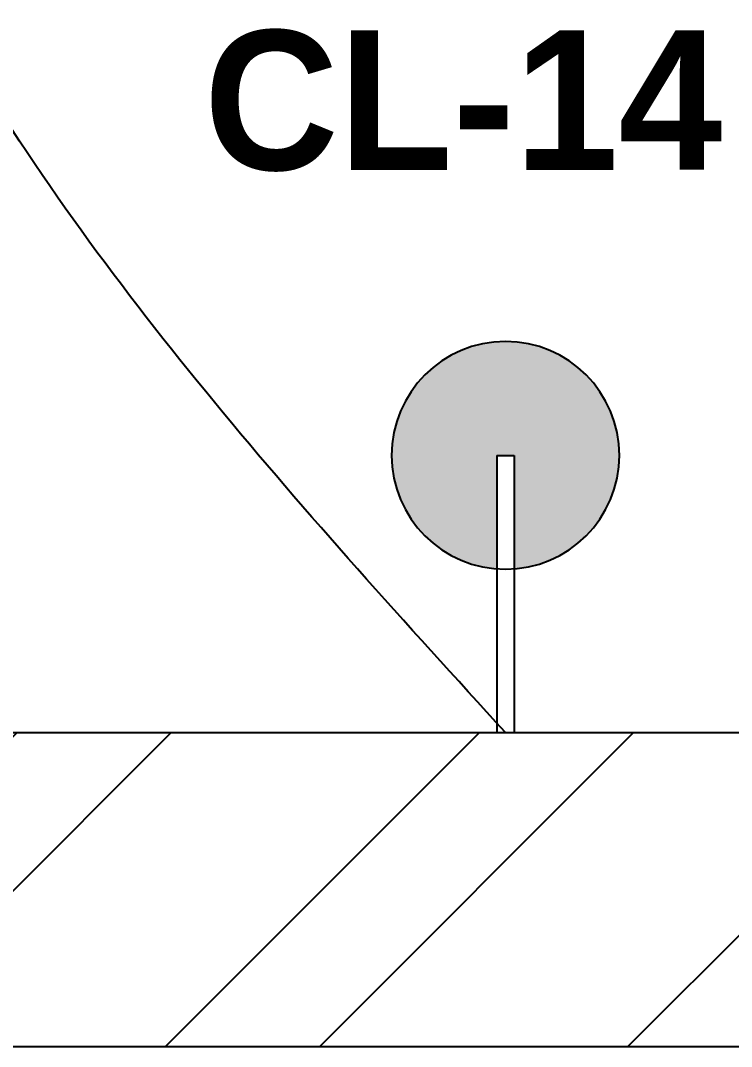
# Model space of a CAD drawing. Header units: inches. Extents: x 9636 to 21597, y -10243 to 557.
# Drawn here: x 13381.5 to 13401.88, y -3764.09 to -3734.67 of the extents above; entities that cross this region are included whole.
import ezdxf

# ---------------------------------------------------------------- set-up
doc = ezdxf.new("R2010")
doc.units = ezdxf.units.IN
doc.header["$MEASUREMENT"] = 0
doc.layers.add('IEL-HATCH-002', color=7, linetype='Continuous')
doc.styles.add('HEMI', font='stylu.ttf')

# ---------------------------------------------------------------- blocks, each defined once
blk = doc.blocks.new('qwff')
at = {"layer": 'IEL-HATCH-002', "true_color": 0xf27172, "transparency": 33554687}
h = blk.add_hatch(dxfattribs=at)
h.set_pattern_fill('ANSI32', color=11, scale=25)
h.set_pattern_definition([(45, (-2872.014, 157.3), (-6.629126, 6.629126), []), (45, (-2867.594, 157.3), (-6.629126, 6.629126), [])])
h.paths.add_polyline_path([(16312.975, -2094.847), (16303.975, -2094.847), (16303.975, -2247.976), (16312.975, -2247.976)])
h.paths.add_polyline_path([(16303.975, -2064.847), (16312.975, -2064.847), (16312.975, -2059.976), (16905.975, -2059.976), (16905.975, -2223.976), (16739.975, -2223.976), (16739.975, -2175.976), (16730.975, -2175.976), (16730.975, -2223.976), (16682.975, -2223.976), (16496.824, -2223.976), (16496.824, -2232.976), (16914.975, -2232.976), (16914.975, -2223.976), (16914.975, -2050.976), (16303.975, -2050.976)])
for p, q in [((16354.975, -2223.976), (16730.975, -2223.976)), ((16354.975, -2232.976), (16914.975, -2232.976))]:
    blk.add_line(p, q)
blk = doc.blocks.new('HT')
at = {"layer": 'IEL-HATCH-002', "true_color": 0xf7f281, "transparency": 33554687}
h = blk.add_hatch(color=51, dxfattribs=at)
h.dxf.hatch_style = 1
h.paths.add_polyline_path([(4618.553, 566.675, 0.962396), (4625.074, 566.425), (4621.818, 566.425), (4621.818, 566.925), (4625.074, 566.925, 0.962396)])
for p, q in [((4621.818, 566.925), (4629.77, 566.925)), ((4621.818, 566.925), (4621.818, 566.425)), ((4629.77, 566.925), (4629.77, 566.425)), ((4621.818, 566.425), (4629.771, 566.425))]:
    blk.add_line(p, q)
blk.add_circle((4621.818, 566.675), 3.265)
blk = doc.blocks.new('THT')
blk.add_blockref('qwff', (0, 0))
at = {"xscale": -1, "rotation": 90}
blk.add_blockref('HT', (17273.9, 2405.794), dxfattribs=at)
at = {"color": 5, "lineweight": 15, "insert": (16713.819, -2203.836), "char_height": 4, "width": 15.62037, "attachment_point": 3, "rotation": 0.0094, "style": 'HEMI'}
blk.add_mtext('\\pxqc;{\\fStylus BT|b1|i0|c0|p34;CL-14}', dxfattribs=at)

msp = doc.modelspace()

# ---------------------------------------------------------------- linework, layer by layer
at = {"color": 114, "true_color": 0x139b48}
for points in [[(13368.122, -3702.522), (13401.842, -3717.08), (13408.731, -3732.15), (13410.229, -3752.746)], [(13395.4, -3755.092), (13379.831, -3735.514), (13368.122, -3702.522)]]:
    msp.add_spline(points, degree=3, dxfattribs=at)

# ---------------------------------------------------------------- block references
msp.add_blockref('THT', (-3311.825, -1531.116))

doc.saveas('drawing.dxf')
